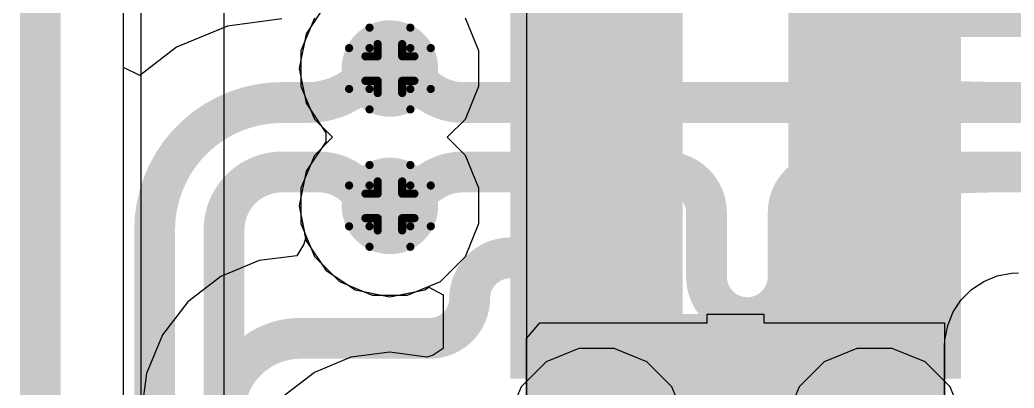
# Model space of a CAD drawing. Header units: inches. Extents: x 0 to 198, y 0 to 199.
# Drawn here: x -0.005 to 0.2385, y 1.3456 to 1.4357 of the extents above; entities that cross this region are included whole.
import ezdxf

# ---------------------------------------------------------------- set-up
doc = ezdxf.new("R2010")
doc.units = ezdxf.units.IN
doc.header["$MEASUREMENT"] = 0
for name, color, linetype in [('Board Outline', 216, 'Continuous'), ('Bottom Layer', 5, 'Continuous'), ('Drill Drawing', 1, 'Continuous'), ('Layer 1', 16, 'Continuous'), ('Layer 2', 76, 'Continuous'), ('Top Layer', 1, 'Continuous'), ('Top Paste', 8, 'Continuous'), ('Top Solder', 216, 'Continuous'), ('Via Holes', 16, 'Continuous')]:
    doc.layers.add(name, color=color, linetype=linetype)

# ---------------------------------------------------------------- blocks, each defined once
blk = doc.blocks.new('U263_163N_4BQC65_235')
at = {"layer": 'Top Layer'}
for points in [[(-0.0551179, 0.0169281), (-0.0551179, 0.0511801), (-0.0433069, 0.0511801), (-0.0433069, 0.0169281)], [(-0.0354339, 0.0169281), (-0.0354339, 0.0511801), (-0.0236229, 0.0511801), (-0.0236229, 0.0169281)], [(-0.0157479, 0.0169281), (-0.0157479, 0.0511801), (-0.003936899999999999, 0.0511801), (-0.003936900000000001, 0.0169281)], [(0.0039361, 0.0169281), (0.003936100000000001, 0.0511801), (0.0157471, 0.0511801), (0.0157471, 0.0169281)], [(0.0236221, 0.0169281), (0.0236221, 0.0511801), (0.0354331, 0.0511801), (0.0354331, 0.0169281)], [(-0.0433069, -0.0169299), (-0.0433069, -0.0511819), (-0.0551179, -0.0511819), (-0.0551179, -0.0169299)], [(-0.0236229, -0.0169299), (-0.0236229, -0.0511819), (-0.0354339, -0.0511819), (-0.0354339, -0.0169299)], [(-0.003936900000000001, -0.0169299), (-0.003936899999999999, -0.0511819), (-0.0157479, -0.0511819), (-0.0157479, -0.0169299)], [(0.0157471, -0.0169299), (0.0157471, -0.0511819), (0.003936100000000001, -0.0511819), (0.0039361, -0.0169299)], [(0.0354331, -0.0169299), (0.0354331, -0.0511819), (0.0236221, -0.0511819), (0.0236221, -0.0169299)]]:
    blk.add_hatch(color=1, dxfattribs=at).paths.add_polyline_path(points)
at = {"layer": 'Top Paste'}
for points in [[(-0.0551179, 0.0169281), (-0.0551179, 0.0511801), (-0.0433069, 0.0511801), (-0.0433069, 0.0169281)], [(-0.0354339, 0.0169281), (-0.0354339, 0.0511801), (-0.0236229, 0.0511801), (-0.0236229, 0.0169281)], [(-0.0157479, 0.0169281), (-0.0157479, 0.0511801), (-0.003936899999999999, 0.0511801), (-0.003936900000000001, 0.0169281)], [(0.0039361, 0.0169281), (0.003936100000000001, 0.0511801), (0.0157471, 0.0511801), (0.0157471, 0.0169281)], [(0.0236221, 0.0169281), (0.0236221, 0.0511801), (0.0354331, 0.0511801), (0.0354331, 0.0169281)], [(-0.0433069, -0.0169299), (-0.0433069, -0.0511819), (-0.0551179, -0.0511819), (-0.0551179, -0.0169299)], [(-0.0236229, -0.0169299), (-0.0236229, -0.0511819), (-0.0354339, -0.0511819), (-0.0354339, -0.0169299)], [(-0.003936900000000001, -0.0169299), (-0.003936899999999999, -0.0511819), (-0.0157479, -0.0511819), (-0.0157479, -0.0169299)], [(0.0157471, -0.0169299), (0.0157471, -0.0511819), (0.003936100000000001, -0.0511819), (0.0039361, -0.0169299)], [(0.0354331, -0.0169299), (0.0354331, -0.0511819), (0.0236221, -0.0511819), (0.0236221, -0.0169299)]]:
    blk.add_hatch(color=8, dxfattribs=at).paths.add_polyline_path(points)
at = {"layer": 'Top Solder'}
for points in [[(-0.0591179, 0.0129281), (-0.0591179, 0.0551801), (-0.0393069, 0.0551801), (-0.0393069, 0.0129281)], [(-0.0394339, 0.0129281), (-0.0394339, 0.0551801), (-0.0196229, 0.0551801), (-0.0196229, 0.0129281)], [(-0.0197479, 0.0129281), (-0.0197479, 0.0551801), (6.310000000000145e-05, 0.0551801), (6.309999999999854e-05, 0.0129281)], [(-6.390000000000146e-05, 0.0129281), (-6.389999999999854e-05, 0.0551801), (0.0197471, 0.0551801), (0.0197471, 0.0129281)], [(0.0196221, 0.0129281), (0.0196221, 0.0551801), (0.0394331, 0.0551801), (0.0394331, 0.0129281)], [(-0.0393069, -0.0129299), (-0.0393069, -0.0551819), (-0.0591179, -0.0551819), (-0.0591179, -0.0129299)], [(-0.0196229, -0.0129299), (-0.0196229, -0.0551819), (-0.0394339, -0.0551819), (-0.0394339, -0.0129299)], [(6.309999999999854e-05, -0.0129299), (6.310000000000145e-05, -0.0551819), (-0.0197479, -0.0551819), (-0.0197479, -0.0129299)], [(0.0197471, -0.0129299), (0.0197471, -0.0551819), (-6.389999999999854e-05, -0.0551819), (-6.390000000000146e-05, -0.0129299)], [(0.0394331, -0.0129299), (0.0394331, -0.0551819), (0.0196221, -0.0551819), (0.0196221, -0.0129299)]]:
    blk.add_hatch(color=216, dxfattribs=at).paths.add_polyline_path(points)

msp = doc.modelspace()

# ---------------------------------------------------------------- hatches: boundary and pattern name
at = {"layer": 'Bottom Layer'}
h = msp.add_hatch(color=5, dxfattribs=at)
edge = h.paths.add_edge_path()
edge.add_arc((0.0856356, 1.4238269), 0.011811, 0, 360)
h = msp.add_hatch(color=5, dxfattribs=at)
edge = h.paths.add_edge_path()
edge.add_arc((0.0856356, 1.3902049), 0.011811, 0, 360)
at = {"layer": 'Layer 1'}
h = msp.add_hatch(color=16, dxfattribs=at)
edge = h.paths.add_edge_path()
edge.add_arc((0.0856356, 1.4238269), 0.011811, 0, 360)
h = msp.add_hatch(color=16, dxfattribs=at)
edge = h.paths.add_edge_path()
edge.add_arc((0.0856356, 1.3902049), 0.011811, 0, 360)
at = {"layer": 'Layer 2'}
h = msp.add_hatch(color=76, dxfattribs=at)
edge = h.paths.add_edge_path()
edge.add_arc((0.0856356, 1.4238269), 0.011811, 0, 360)
h = msp.add_hatch(color=76, dxfattribs=at)
edge = h.paths.add_edge_path()
edge.add_arc((0.0856356, 1.3902049), 0.011811, 0, 360)
at = {"layer": 'Top Layer'}
h = msp.add_hatch(color=1, dxfattribs=at)
edge = h.paths.add_edge_path()
edge.add_arc((0.0856356, 1.4238269), 0.011811, 0, 360)
h = msp.add_hatch(color=1, dxfattribs=at)
edge = h.paths.add_edge_path()
edge.add_arc((0.0856356, 1.3902049), 0.011811, 0, 360)
msp.add_hatch(color=1, dxfattribs=at).paths.add_polyline_path([(0.2214637, 1.3637094), (0.1191017, 1.3637094), (0.1191017, 1.3327626), (0.2214637, 1.3327626)])
at = {"layer": 'Via Holes'}
h = msp.add_hatch(color=7, dxfattribs=at)
edge = h.paths.add_edge_path()
edge.add_arc((0.0856356, 1.4238269), 0.0059055, 0, 360)
h = msp.add_hatch(color=7, dxfattribs=at)
edge = h.paths.add_edge_path()
edge.add_arc((0.0856356, 1.3902049), 0.0059055, 0, 360)

# ---------------------------------------------------------------- linework, layer by layer
at = {"layer": 'Board Outline'}
msp.add_lwpolyline([(5e-07, 5e-07, 0.01, 0.01, 0), (5e-07, 4.7244099, 0.01, 0.01, 0)], format="xyseb", dxfattribs=at)
at = {"layer": 'Bottom Layer'}
for p, q in [((0.0203918, 1.4241217), (0.0203918, 3.2529191)), ((0.0591877, 1.4359576), (0.0458251, 1.4341984)), ((0.0458251, 1.4341984), (0.033373, 1.4290406)), ((0.033373, 1.4290406), (0.0243918, 1.4221491)), ((0.0243918, 1.4221491), (0.0203918, 1.4241217))]:
    msp.add_line(p, q, dxfattribs=at)
for points in [[(0.0793431, 1.4212204, 0.01, 0.01, -0.198912367379658), (0.0856356, 1.4238269, 0.01, 0.01, 0)], [(0.0856356, 1.4238269, 0.01, 0.01, -0.198912367379658), (0.0919281, 1.4212204, 0.01, 0.01, 0)], [(0.079343, 1.4212204, 0.01, 0.01, -0.198912367379658), (0.0655711, 1.4155159, 0.01, 0.01, 0)], [(0.0919282, 1.4212204, 0.01, 0.01, 0), (0.0934772, 1.4196714, 0.01, 0.01, 0)], [(0.1035095, 1.4155159, 0.01, 0.01, -0.198912367379658), (0.0934772, 1.4196714, 0.01, 0.01, 0)], [(0.028, 1.3843281, 0.01, 0.01, -0.4142135623730951), (0.0591878, 1.4155159, 0.01, 0.01, 0)], [(0.0591878, 1.4155159, 0.01, 0.01, 0), (0.0655711, 1.4155159, 0.01, 0.01, 0)], [(0.1035095, 1.4155159, 0.01, 0.01, 0), (0.2548016, 1.4155159, 0.01, 0.01, 0)], [(0.045, 1.3843281, 0.01, 0.01, -0.4142135623730951), (0.0591878, 1.3985159, 0.01, 0.01, 0)], [(0.0591878, 1.3985159, 0.01, 0.01, 0), (0.0682562, 1.3985159, 0.01, 0.01, 0)], [(0.0682562, 1.3985159, 0.01, 0.01, -0.198912367379658), (0.0774443, 1.39471, 0.01, 0.01, 0)], [(0.0934772, 1.3943604, 0.01, 0.01, -0.198912367379658), (0.1035095, 1.3985159, 0.01, 0.01, 0)], [(0.1035095, 1.3985159, 0.01, 0.01, 0), (0.1281661, 1.3985159, 0.01, 0.01, 0)], [(0.1281661, 1.3985159, 0.01, 0.01, 0), (0.1531666, 1.3985159, 0.01, 0.01, 0)], [(0.1531666, 1.3985159, 0.01, 0.01, -0.4142135623730951), (0.1631666, 1.3885159, 0.01, 0.01, 0)], [(0.1831666, 1.3885159, 0.01, 0.01, -0.4142135623730951), (0.1931666, 1.3985159, 0.01, 0.01, 0)], [(0.1931666, 1.3985159, 0.01, 0.01, 0), (0.2248343, 1.3985159, 0.01, 0.01, 0)], [(0.2248343, 1.3985159, 0.01, 0.01, 0), (0.2529497, 1.3985159, 0.01, 0.01, 0)], [(0.0774444, 1.39471, 0.01, 0.01, 0), (0.079343, 1.3928114, 0.01, 0.01, 0)], [(0.0856356, 1.3902049, 0.01, 0.01, -0.198912367379658), (0.0793431, 1.3928114, 0.01, 0.01, 0)], [(0.0919281, 1.3928114, 0.01, 0.01, -0.198912367379658), (0.0856356, 1.3902049, 0.01, 0.01, 0)], [(0.0919282, 1.3928114, 0.01, 0.01, 0), (0.0934772, 1.3943604, 0.01, 0.01, 0)], [(0.1631666, 1.3728596, 0.01, 0.01, 0), (0.1631666, 1.3885159, 0.01, 0.01, 0)], [(0.1831666, 1.3728596, 0.01, 0.01, 0), (0.1831666, 1.3885159, 0.01, 0.01, 0)], [(0.028, 1.1048985, 0.01, 0.01, 0), (0.028, 1.3843281, 0.01, 0.01, 0)], [(0.045, 1.1048985, 0.01, 0.01, 0), (0.045, 1.3843281, 0.01, 0.01, 0)], [(0.1831666, 1.3728596, 0.01, 0.01, -0.9999999999999999), (0.1631666, 1.3728596, 0.01, 0.01, 0)]]:
    msp.add_lwpolyline(points, format="xyseb", dxfattribs=at)
for points in [[(0.0831356, 1.4238269, 0.005, 0.005, 1), (0.0881356, 1.4238269, 0.005, 0.005, 1)], [(0.0831356, 1.4238269, 0.005, 0.005, 1), (0.0881356, 1.4238269, 0.005, 0.005, 1)], [(0.076843, 1.4212204, 0.005, 0.005, 1), (0.081843, 1.4212204, 0.005, 0.005, 1)], [(0.0768431, 1.4212204, 0.005, 0.005, 1), (0.0818431, 1.4212204, 0.005, 0.005, 1)], [(0.0894281, 1.4212204, 0.005, 0.005, 1), (0.0944281, 1.4212204, 0.005, 0.005, 1)], [(0.0894282, 1.4212204, 0.005, 0.005, 1), (0.0944282, 1.4212204, 0.005, 0.005, 1)], [(0.0909772, 1.4196714, 0.005, 0.005, 1), (0.0959772, 1.4196714, 0.005, 0.005, 1)], [(0.0909772, 1.4196714, 0.005, 0.005, 1), (0.0959772, 1.4196714, 0.005, 0.005, 1)], [(0.0566878, 1.4155159, 0.005, 0.005, 1), (0.0616878, 1.4155159, 0.005, 0.005, 1)], [(0.0566878, 1.4155159, 0.005, 0.005, 1), (0.0616878, 1.4155159, 0.005, 0.005, 1)], [(0.0630711, 1.4155159, 0.005, 0.005, 1), (0.0680711, 1.4155159, 0.005, 0.005, 1)], [(0.0630711, 1.4155159, 0.005, 0.005, 1), (0.0680711, 1.4155159, 0.005, 0.005, 1)], [(0.1010095, 1.4155159, 0.005, 0.005, 1), (0.1060095, 1.4155159, 0.005, 0.005, 1)], [(0.1010095, 1.4155159, 0.005, 0.005, 1), (0.1060095, 1.4155159, 0.005, 0.005, 1)], [(0.0566878, 1.3985159, 0.005, 0.005, 1), (0.0616878, 1.3985159, 0.005, 0.005, 1)], [(0.0566878, 1.3985159, 0.005, 0.005, 1), (0.0616878, 1.3985159, 0.005, 0.005, 1)], [(0.0657562, 1.3985159, 0.005, 0.005, 1), (0.0707562, 1.3985159, 0.005, 0.005, 1)], [(0.0657562, 1.3985159, 0.005, 0.005, 1), (0.0707562, 1.3985159, 0.005, 0.005, 1)], [(0.1010095, 1.3985159, 0.005, 0.005, 1), (0.1060095, 1.3985159, 0.005, 0.005, 1)], [(0.1010095, 1.3985159, 0.005, 0.005, 1), (0.1060095, 1.3985159, 0.005, 0.005, 1)], [(0.1256661, 1.3985159, 0.005, 0.005, 1), (0.1306661, 1.3985159, 0.005, 0.005, 1)], [(0.1256661, 1.3985159, 0.005, 0.005, 1), (0.1306661, 1.3985159, 0.005, 0.005, 1)], [(0.1506666, 1.3985159, 0.005, 0.005, 1), (0.1556666, 1.3985159, 0.005, 0.005, 1)], [(0.1506666, 1.3985159, 0.005, 0.005, 1), (0.1556666, 1.3985159, 0.005, 0.005, 1)], [(0.1906666, 1.3985159, 0.005, 0.005, 1), (0.1956666, 1.3985159, 0.005, 0.005, 1)], [(0.1906666, 1.3985159, 0.005, 0.005, 1), (0.1956666, 1.3985159, 0.005, 0.005, 1)], [(0.2223343, 1.3985159, 0.005, 0.005, 1), (0.2273343, 1.3985159, 0.005, 0.005, 1)], [(0.2223343, 1.3985159, 0.005, 0.005, 1), (0.2273343, 1.3985159, 0.005, 0.005, 1)], [(0.0749443, 1.39471, 0.005, 0.005, 1), (0.0799443, 1.39471, 0.005, 0.005, 1)], [(0.0749444, 1.39471, 0.005, 0.005, 1), (0.0799444, 1.39471, 0.005, 0.005, 1)], [(0.076843, 1.3928114, 0.005, 0.005, 1), (0.081843, 1.3928114, 0.005, 0.005, 1)], [(0.0768431, 1.3928114, 0.005, 0.005, 1), (0.0818431, 1.3928114, 0.005, 0.005, 1)], [(0.0894281, 1.3928114, 0.005, 0.005, 1), (0.0944281, 1.3928114, 0.005, 0.005, 1)], [(0.0894282, 1.3928114, 0.005, 0.005, 1), (0.0944282, 1.3928114, 0.005, 0.005, 1)], [(0.0909772, 1.3943604, 0.005, 0.005, 1), (0.0959772, 1.3943604, 0.005, 0.005, 1)], [(0.0909772, 1.3943604, 0.005, 0.005, 1), (0.0959772, 1.3943604, 0.005, 0.005, 1)], [(0.0831356, 1.3902049, 0.005, 0.005, 1), (0.0881356, 1.3902049, 0.005, 0.005, 1)], [(0.0831356, 1.3902049, 0.005, 0.005, 1), (0.0881356, 1.3902049, 0.005, 0.005, 1)], [(0.1606666, 1.3885159, 0.005, 0.005, 1), (0.1656666, 1.3885159, 0.005, 0.005, 1)], [(0.1606666, 1.3885159, 0.005, 0.005, 1), (0.1656666, 1.3885159, 0.005, 0.005, 1)], [(0.1806666, 1.3885159, 0.005, 0.005, 1), (0.1856666, 1.3885159, 0.005, 0.005, 1)], [(0.1806666, 1.3885159, 0.005, 0.005, 1), (0.1856666, 1.3885159, 0.005, 0.005, 1)], [(0.0255, 1.3843281, 0.005, 0.005, 1), (0.0305, 1.3843281, 0.005, 0.005, 1)], [(0.0255, 1.3843281, 0.005, 0.005, 1), (0.0305, 1.3843281, 0.005, 0.005, 1)], [(0.0425, 1.3843281, 0.005, 0.005, 1), (0.0475, 1.3843281, 0.005, 0.005, 1)], [(0.0425, 1.3843281, 0.005, 0.005, 1), (0.0475, 1.3843281, 0.005, 0.005, 1)], [(0.1606666, 1.3728596, 0.005, 0.005, 1), (0.1656666, 1.3728596, 0.005, 0.005, 1)], [(0.1606666, 1.3728596, 0.005, 0.005, 1), (0.1656666, 1.3728596, 0.005, 0.005, 1)], [(0.1806666, 1.3728596, 0.005, 0.005, 1), (0.1856666, 1.3728596, 0.005, 0.005, 1)], [(0.1806666, 1.3728596, 0.005, 0.005, 1), (0.1856666, 1.3728596, 0.005, 0.005, 1)]]:
    msp.add_lwpolyline(points, format="xyseb", close=True, dxfattribs=at)
at = {"layer": 'Drill Drawing'}
for points in [[(0.0806356, 1.4288269, 0.002, 0.002, 0), (0.0806356, 1.4338269, 0.002, 0.002, 0)], [(0.0806356, 1.4338269, 0.002, 0.002, 0), (0.0906356, 1.4338269, 0.002, 0.002, 0)], [(0.0906356, 1.4288269, 0.002, 0.002, 0), (0.0906356, 1.4338269, 0.002, 0.002, 0)], [(0.0756356, 1.4188269, 0.002, 0.002, 0), (0.0756356, 1.4288269, 0.002, 0.002, 0)], [(0.0756356, 1.4288269, 0.002, 0.002, 0), (0.0806356, 1.4288269, 0.002, 0.002, 0)], [(0.0826356, 1.4268269, 0.002, 0.002, 0), (0.0826356, 1.4298269, 0.002, 0.002, 0)], [(0.0826356, 1.4298269, 0.002, 0.002, 0), (0.0886356, 1.4298269, 0.002, 0.002, 0)], [(0.0886356, 1.4268269, 0.002, 0.002, 0), (0.0886356, 1.4298269, 0.002, 0.002, 0)], [(0.0906356, 1.4288269, 0.002, 0.002, 0), (0.0956356, 1.4288269, 0.002, 0.002, 0)], [(0.0956356, 1.4188269, 0.002, 0.002, 0), (0.0956356, 1.4288269, 0.002, 0.002, 0)], [(0.0796356, 1.4208269, 0.002, 0.002, 0), (0.0796356, 1.4268269, 0.002, 0.002, 0)], [(0.0796356, 1.4268269, 0.002, 0.002, 0), (0.0826356, 1.4268269, 0.002, 0.002, 0)], [(0.0886356, 1.4268269, 0.002, 0.002, 0), (0.0916356, 1.4268269, 0.002, 0.002, 0)], [(0.0916356, 1.4208269, 0.002, 0.002, 0), (0.0916356, 1.4268269, 0.002, 0.002, 0)], [(0.0756356, 1.4188269, 0.002, 0.002, 0), (0.0806356, 1.4188269, 0.002, 0.002, 0)], [(0.0796356, 1.4208269, 0.002, 0.002, 0), (0.0826356, 1.4208269, 0.002, 0.002, 0)], [(0.0806356, 1.4138269, 0.002, 0.002, 0), (0.0806356, 1.4188269, 0.002, 0.002, 0)], [(0.0826356, 1.4178269, 0.002, 0.002, 0), (0.0826356, 1.4208269, 0.002, 0.002, 0)], [(0.0886356, 1.4208269, 0.002, 0.002, 0), (0.0916356, 1.4208269, 0.002, 0.002, 0)], [(0.0886356, 1.4178269, 0.002, 0.002, 0), (0.0886356, 1.4208269, 0.002, 0.002, 0)], [(0.0906356, 1.4188269, 0.002, 0.002, 0), (0.0956356, 1.4188269, 0.002, 0.002, 0)], [(0.0906356, 1.4138269, 0.002, 0.002, 0), (0.0906356, 1.4188269, 0.002, 0.002, 0)], [(0.0826356, 1.4178269, 0.002, 0.002, 0), (0.0886356, 1.4178269, 0.002, 0.002, 0)], [(0.0806356, 1.4138269, 0.002, 0.002, 0), (0.0906356, 1.4138269, 0.002, 0.002, 0)], [(0.0806356, 1.3952049, 0.002, 0.002, 0), (0.0806356, 1.4002049, 0.002, 0.002, 0)], [(0.0806356, 1.4002049, 0.002, 0.002, 0), (0.0906356, 1.4002049, 0.002, 0.002, 0)], [(0.0906356, 1.3952049, 0.002, 0.002, 0), (0.0906356, 1.4002049, 0.002, 0.002, 0)], [(0.0756356, 1.3852049, 0.002, 0.002, 0), (0.0756356, 1.3952049, 0.002, 0.002, 0)], [(0.0756356, 1.3952049, 0.002, 0.002, 0), (0.0806356, 1.3952049, 0.002, 0.002, 0)], [(0.0826356, 1.3932049, 0.002, 0.002, 0), (0.0826356, 1.3962049, 0.002, 0.002, 0)], [(0.0826356, 1.3962049, 0.002, 0.002, 0), (0.0886356, 1.3962049, 0.002, 0.002, 0)], [(0.0886356, 1.3932049, 0.002, 0.002, 0), (0.0886356, 1.3962049, 0.002, 0.002, 0)], [(0.0906356, 1.3952049, 0.002, 0.002, 0), (0.0956356, 1.3952049, 0.002, 0.002, 0)], [(0.0956356, 1.3852049, 0.002, 0.002, 0), (0.0956356, 1.3952049, 0.002, 0.002, 0)], [(0.0796356, 1.3872049, 0.002, 0.002, 0), (0.0796356, 1.3932049, 0.002, 0.002, 0)], [(0.0796356, 1.3932049, 0.002, 0.002, 0), (0.0826356, 1.3932049, 0.002, 0.002, 0)], [(0.0886356, 1.3932049, 0.002, 0.002, 0), (0.0916356, 1.3932049, 0.002, 0.002, 0)], [(0.0916356, 1.3872049, 0.002, 0.002, 0), (0.0916356, 1.3932049, 0.002, 0.002, 0)], [(0.0796356, 1.3872049, 0.002, 0.002, 0), (0.0826356, 1.3872049, 0.002, 0.002, 0)], [(0.0826356, 1.3842049, 0.002, 0.002, 0), (0.0826356, 1.3872049, 0.002, 0.002, 0)], [(0.0886356, 1.3872049, 0.002, 0.002, 0), (0.0916356, 1.3872049, 0.002, 0.002, 0)], [(0.0886356, 1.3842049, 0.002, 0.002, 0), (0.0886356, 1.3872049, 0.002, 0.002, 0)], [(0.0756356, 1.3852049, 0.002, 0.002, 0), (0.0806356, 1.3852049, 0.002, 0.002, 0)], [(0.0806356, 1.3802049, 0.002, 0.002, 0), (0.0806356, 1.3852049, 0.002, 0.002, 0)], [(0.0906356, 1.3852049, 0.002, 0.002, 0), (0.0956356, 1.3852049, 0.002, 0.002, 0)], [(0.0906356, 1.3802049, 0.002, 0.002, 0), (0.0906356, 1.3852049, 0.002, 0.002, 0)], [(0.0826356, 1.3842049, 0.002, 0.002, 0), (0.0886356, 1.3842049, 0.002, 0.002, 0)], [(0.0806356, 1.3802049, 0.002, 0.002, 0), (0.0906356, 1.3802049, 0.002, 0.002, 0)]]:
    msp.add_lwpolyline(points, format="xyseb", dxfattribs=at)
for points in [[(0.0801356, 1.4338269, 0.001, 0.001, 1), (0.0811356, 1.4338269, 0.001, 0.001, 1)], [(0.0801356, 1.4338269, 0.001, 0.001, 1), (0.0811356, 1.4338269, 0.001, 0.001, 1)], [(0.0901356, 1.4338269, 0.001, 0.001, 1), (0.0911356, 1.4338269, 0.001, 0.001, 1)], [(0.0901356, 1.4338269, 0.001, 0.001, 1), (0.0911356, 1.4338269, 0.001, 0.001, 1)], [(0.0751356, 1.4288269, 0.001, 0.001, 1), (0.0761356, 1.4288269, 0.001, 0.001, 1)], [(0.0751356, 1.4288269, 0.001, 0.001, 1), (0.0761356, 1.4288269, 0.001, 0.001, 1)], [(0.0801356, 1.4288269, 0.001, 0.001, 1), (0.0811356, 1.4288269, 0.001, 0.001, 1)], [(0.0801356, 1.4288269, 0.001, 0.001, 1), (0.0811356, 1.4288269, 0.001, 0.001, 1)], [(0.0821356, 1.4298269, 0.001, 0.001, 1), (0.0831356, 1.4298269, 0.001, 0.001, 1)], [(0.0821356, 1.4298269, 0.001, 0.001, 1), (0.0831356, 1.4298269, 0.001, 0.001, 1)], [(0.0881356, 1.4298269, 0.001, 0.001, 1), (0.0891356, 1.4298269, 0.001, 0.001, 1)], [(0.0881356, 1.4298269, 0.001, 0.001, 1), (0.0891356, 1.4298269, 0.001, 0.001, 1)], [(0.0901356, 1.4288269, 0.001, 0.001, 1), (0.0911356, 1.4288269, 0.001, 0.001, 1)], [(0.0901356, 1.4288269, 0.001, 0.001, 1), (0.0911356, 1.4288269, 0.001, 0.001, 1)], [(0.0951356, 1.4288269, 0.001, 0.001, 1), (0.0961356, 1.4288269, 0.001, 0.001, 1)], [(0.0951356, 1.4288269, 0.001, 0.001, 1), (0.0961356, 1.4288269, 0.001, 0.001, 1)], [(0.0791356, 1.4268269, 0.001, 0.001, 1), (0.0801356, 1.4268269, 0.001, 0.001, 1)], [(0.0791356, 1.4268269, 0.001, 0.001, 1), (0.0801356, 1.4268269, 0.001, 0.001, 1)], [(0.0821356, 1.4268269, 0.001, 0.001, 1), (0.0831356, 1.4268269, 0.001, 0.001, 1)], [(0.0821356, 1.4268269, 0.001, 0.001, 1), (0.0831356, 1.4268269, 0.001, 0.001, 1)], [(0.0881356, 1.4268269, 0.001, 0.001, 1), (0.0891356, 1.4268269, 0.001, 0.001, 1)], [(0.0881356, 1.4268269, 0.001, 0.001, 1), (0.0891356, 1.4268269, 0.001, 0.001, 1)], [(0.0911356, 1.4268269, 0.001, 0.001, 1), (0.0921356, 1.4268269, 0.001, 0.001, 1)], [(0.0911356, 1.4268269, 0.001, 0.001, 1), (0.0921356, 1.4268269, 0.001, 0.001, 1)], [(0.0751356, 1.4188269, 0.001, 0.001, 1), (0.0761356, 1.4188269, 0.001, 0.001, 1)], [(0.0751356, 1.4188269, 0.001, 0.001, 1), (0.0761356, 1.4188269, 0.001, 0.001, 1)], [(0.0791356, 1.4208269, 0.001, 0.001, 1), (0.0801356, 1.4208269, 0.001, 0.001, 1)], [(0.0791356, 1.4208269, 0.001, 0.001, 1), (0.0801356, 1.4208269, 0.001, 0.001, 1)], [(0.0801356, 1.4188269, 0.001, 0.001, 1), (0.0811356, 1.4188269, 0.001, 0.001, 1)], [(0.0801356, 1.4188269, 0.001, 0.001, 1), (0.0811356, 1.4188269, 0.001, 0.001, 1)], [(0.0821356, 1.4208269, 0.001, 0.001, 1), (0.0831356, 1.4208269, 0.001, 0.001, 1)], [(0.0821356, 1.4208269, 0.001, 0.001, 1), (0.0831356, 1.4208269, 0.001, 0.001, 1)], [(0.0881356, 1.4208269, 0.001, 0.001, 1), (0.0891356, 1.4208269, 0.001, 0.001, 1)], [(0.0881356, 1.4208269, 0.001, 0.001, 1), (0.0891356, 1.4208269, 0.001, 0.001, 1)], [(0.0901356, 1.4188269, 0.001, 0.001, 1), (0.0911356, 1.4188269, 0.001, 0.001, 1)], [(0.0901356, 1.4188269, 0.001, 0.001, 1), (0.0911356, 1.4188269, 0.001, 0.001, 1)], [(0.0911356, 1.4208269, 0.001, 0.001, 1), (0.0921356, 1.4208269, 0.001, 0.001, 1)], [(0.0911356, 1.4208269, 0.001, 0.001, 1), (0.0921356, 1.4208269, 0.001, 0.001, 1)], [(0.0951356, 1.4188269, 0.001, 0.001, 1), (0.0961356, 1.4188269, 0.001, 0.001, 1)], [(0.0951356, 1.4188269, 0.001, 0.001, 1), (0.0961356, 1.4188269, 0.001, 0.001, 1)], [(0.0821356, 1.4178269, 0.001, 0.001, 1), (0.0831356, 1.4178269, 0.001, 0.001, 1)], [(0.0821356, 1.4178269, 0.001, 0.001, 1), (0.0831356, 1.4178269, 0.001, 0.001, 1)], [(0.0881356, 1.4178269, 0.001, 0.001, 1), (0.0891356, 1.4178269, 0.001, 0.001, 1)], [(0.0881356, 1.4178269, 0.001, 0.001, 1), (0.0891356, 1.4178269, 0.001, 0.001, 1)], [(0.0801356, 1.4138269, 0.001, 0.001, 1), (0.0811356, 1.4138269, 0.001, 0.001, 1)], [(0.0801356, 1.4138269, 0.001, 0.001, 1), (0.0811356, 1.4138269, 0.001, 0.001, 1)], [(0.0901356, 1.4138269, 0.001, 0.001, 1), (0.0911356, 1.4138269, 0.001, 0.001, 1)], [(0.0901356, 1.4138269, 0.001, 0.001, 1), (0.0911356, 1.4138269, 0.001, 0.001, 1)], [(0.0801356, 1.4002049, 0.001, 0.001, 1), (0.0811356, 1.4002049, 0.001, 0.001, 1)], [(0.0801356, 1.4002049, 0.001, 0.001, 1), (0.0811356, 1.4002049, 0.001, 0.001, 1)], [(0.0901356, 1.4002049, 0.001, 0.001, 1), (0.0911356, 1.4002049, 0.001, 0.001, 1)], [(0.0901356, 1.4002049, 0.001, 0.001, 1), (0.0911356, 1.4002049, 0.001, 0.001, 1)], [(0.0751356, 1.3952049, 0.001, 0.001, 1), (0.0761356, 1.3952049, 0.001, 0.001, 1)], [(0.0751356, 1.3952049, 0.001, 0.001, 1), (0.0761356, 1.3952049, 0.001, 0.001, 1)], [(0.0801356, 1.3952049, 0.001, 0.001, 1), (0.0811356, 1.3952049, 0.001, 0.001, 1)], [(0.0801356, 1.3952049, 0.001, 0.001, 1), (0.0811356, 1.3952049, 0.001, 0.001, 1)], [(0.0821356, 1.3962049, 0.001, 0.001, 1), (0.0831356, 1.3962049, 0.001, 0.001, 1)], [(0.0821356, 1.3962049, 0.001, 0.001, 1), (0.0831356, 1.3962049, 0.001, 0.001, 1)], [(0.0881356, 1.3962049, 0.001, 0.001, 1), (0.0891356, 1.3962049, 0.001, 0.001, 1)], [(0.0881356, 1.3962049, 0.001, 0.001, 1), (0.0891356, 1.3962049, 0.001, 0.001, 1)], [(0.0901356, 1.3952049, 0.001, 0.001, 1), (0.0911356, 1.3952049, 0.001, 0.001, 1)], [(0.0901356, 1.3952049, 0.001, 0.001, 1), (0.0911356, 1.3952049, 0.001, 0.001, 1)], [(0.0951356, 1.3952049, 0.001, 0.001, 1), (0.0961356, 1.3952049, 0.001, 0.001, 1)], [(0.0951356, 1.3952049, 0.001, 0.001, 1), (0.0961356, 1.3952049, 0.001, 0.001, 1)], [(0.0791356, 1.3932049, 0.001, 0.001, 1), (0.0801356, 1.3932049, 0.001, 0.001, 1)], [(0.0791356, 1.3932049, 0.001, 0.001, 1), (0.0801356, 1.3932049, 0.001, 0.001, 1)], [(0.0821356, 1.3932049, 0.001, 0.001, 1), (0.0831356, 1.3932049, 0.001, 0.001, 1)], [(0.0821356, 1.3932049, 0.001, 0.001, 1), (0.0831356, 1.3932049, 0.001, 0.001, 1)], [(0.0881356, 1.3932049, 0.001, 0.001, 1), (0.0891356, 1.3932049, 0.001, 0.001, 1)], [(0.0881356, 1.3932049, 0.001, 0.001, 1), (0.0891356, 1.3932049, 0.001, 0.001, 1)], [(0.0911356, 1.3932049, 0.001, 0.001, 1), (0.0921356, 1.3932049, 0.001, 0.001, 1)], [(0.0911356, 1.3932049, 0.001, 0.001, 1), (0.0921356, 1.3932049, 0.001, 0.001, 1)], [(0.0791356, 1.3872049, 0.001, 0.001, 1), (0.0801356, 1.3872049, 0.001, 0.001, 1)], [(0.0791356, 1.3872049, 0.001, 0.001, 1), (0.0801356, 1.3872049, 0.001, 0.001, 1)], [(0.0821356, 1.3872049, 0.001, 0.001, 1), (0.0831356, 1.3872049, 0.001, 0.001, 1)], [(0.0821356, 1.3872049, 0.001, 0.001, 1), (0.0831356, 1.3872049, 0.001, 0.001, 1)], [(0.0881356, 1.3872049, 0.001, 0.001, 1), (0.0891356, 1.3872049, 0.001, 0.001, 1)], [(0.0881356, 1.3872049, 0.001, 0.001, 1), (0.0891356, 1.3872049, 0.001, 0.001, 1)], [(0.0911356, 1.3872049, 0.001, 0.001, 1), (0.0921356, 1.3872049, 0.001, 0.001, 1)], [(0.0911356, 1.3872049, 0.001, 0.001, 1), (0.0921356, 1.3872049, 0.001, 0.001, 1)], [(0.0751356, 1.3852049, 0.001, 0.001, 1), (0.0761356, 1.3852049, 0.001, 0.001, 1)], [(0.0751356, 1.3852049, 0.001, 0.001, 1), (0.0761356, 1.3852049, 0.001, 0.001, 1)], [(0.0801356, 1.3852049, 0.001, 0.001, 1), (0.0811356, 1.3852049, 0.001, 0.001, 1)], [(0.0801356, 1.3852049, 0.001, 0.001, 1), (0.0811356, 1.3852049, 0.001, 0.001, 1)], [(0.0901356, 1.3852049, 0.001, 0.001, 1), (0.0911356, 1.3852049, 0.001, 0.001, 1)], [(0.0901356, 1.3852049, 0.001, 0.001, 1), (0.0911356, 1.3852049, 0.001, 0.001, 1)], [(0.0951356, 1.3852049, 0.001, 0.001, 1), (0.0961356, 1.3852049, 0.001, 0.001, 1)], [(0.0951356, 1.3852049, 0.001, 0.001, 1), (0.0961356, 1.3852049, 0.001, 0.001, 1)], [(0.0821356, 1.3842049, 0.001, 0.001, 1), (0.0831356, 1.3842049, 0.001, 0.001, 1)], [(0.0821356, 1.3842049, 0.001, 0.001, 1), (0.0831356, 1.3842049, 0.001, 0.001, 1)], [(0.0881356, 1.3842049, 0.001, 0.001, 1), (0.0891356, 1.3842049, 0.001, 0.001, 1)], [(0.0881356, 1.3842049, 0.001, 0.001, 1), (0.0891356, 1.3842049, 0.001, 0.001, 1)], [(0.0801356, 1.3802049, 0.001, 0.001, 1), (0.0811356, 1.3802049, 0.001, 0.001, 1)], [(0.0801356, 1.3802049, 0.001, 0.001, 1), (0.0811356, 1.3802049, 0.001, 0.001, 1)], [(0.0901356, 1.3802049, 0.001, 0.001, 1), (0.0911356, 1.3802049, 0.001, 0.001, 1)], [(0.0901356, 1.3802049, 0.001, 0.001, 1), (0.0911356, 1.3802049, 0.001, 0.001, 1)]]:
    msp.add_lwpolyline(points, format="xyseb", close=True, dxfattribs=at)
at = {"layer": 'Layer 1'}
for p, q in [((0.0203918, 0.3369089), (0.0203918, 4.385578)), ((0.0246082, 1.521018), (0.0246082, 1.2922953)), ((0.045, 1.2922953), (0.045, 1.521018)), ((0.0671451, 1.4361818), (0.0638246, 1.4281654)), ((0.1074466, 1.4281654), (0.1041261, 1.4361818)), ((0.0638246, 1.4281654), (0.0638246, 1.4194884)), ((0.1074466, 1.4194884), (0.1074466, 1.4281654)), ((0.0638246, 1.4194884), (0.0671451, 1.411472)), ((0.1041261, 1.411472), (0.1074466, 1.4194884)), ((0.0671451, 1.411472), (0.0716012, 1.4070159)), ((0.09967, 1.4070159), (0.1041261, 1.411472)), ((0.0716012, 1.4070159), (0.0671451, 1.4025598)), ((0.1041261, 1.4025598), (0.09967, 1.4070159)), ((0.0671451, 1.4025598), (0.0638246, 1.3945434)), ((0.1074466, 1.3945434), (0.1041261, 1.4025598)), ((0.0638246, 1.3945434), (0.0638246, 1.3858664)), ((0.1074466, 1.3858664), (0.1074466, 1.3945434)), ((0.0638246, 1.3858664), (0.0671451, 1.37785)), ((0.1041261, 1.37785), (0.1074466, 1.3858664)), ((0.0671451, 1.37785), (0.0732807, 1.3717144)), ((0.0979905, 1.3717144), (0.1041261, 1.37785)), ((0.0732807, 1.3717144), (0.0812971, 1.3683939)), ((0.0899741, 1.3683939), (0.0979905, 1.3717144)), ((0.0812971, 1.3683939), (0.0899741, 1.3683939)), ((0.1318891, 1.3553389), (0.1238727, 1.3520184)), ((0.1405661, 1.3553389), (0.1318891, 1.3553389)), ((0.1485825, 1.3520184), (0.1405661, 1.3553389)), ((0.1999991, 1.3553389), (0.1919827, 1.3520184)), ((0.2086761, 1.3553389), (0.1999991, 1.3553389)), ((0.2166925, 1.3520184), (0.2086761, 1.3553389)), ((0.1238727, 1.3520184), (0.1177371, 1.3458828)), ((0.1547181, 1.3458828), (0.1485825, 1.3520184)), ((0.1919827, 1.3520184), (0.1858471, 1.3458828)), ((0.2228281, 1.3458828), (0.2166925, 1.3520184)), ((0.1177371, 1.3458828), (0.1144166, 1.3378664)), ((0.1580386, 1.3378664), (0.1547181, 1.3458828)), ((0.1858471, 1.3458828), (0.1825266, 1.3378664)), ((0.2261486, 1.3378664), (0.2228281, 1.3458828))]:
    msp.add_line(p, q, dxfattribs=at)
at = {"layer": 'Layer 2'}
for p, q in [((0.0203918, 0.3369089), (0.0203918, 2.3877488)), ((0.1191017, 1.4794566), (0.1191017, 1.3295198)), ((0.0699107, 1.4395518), (0.0650901, 1.4323371)), ((0.0650901, 1.4323371), (0.0633973, 1.4238269)), ((0.0633973, 1.4238269), (0.0650901, 1.4153167)), ((0.0650901, 1.4153167), (0.0699107, 1.4081021)), ((0.0699107, 1.4081021), (0.0699107, 1.4059297)), ((0.0699107, 1.4059297), (0.0650901, 1.3987151)), ((0.0650901, 1.3987151), (0.0633973, 1.3902049)), ((0.0633973, 1.3902049), (0.0650901, 1.3816947)), ((0.0650901, 1.3816947), (0.0699107, 1.37448)), ((0.0699107, 1.37448), (0.0771254, 1.3696594)), ((0.2343467, 1.3730579), (0.2378369, 1.3737521)), ((0.2378369, 1.3737521), (0.2396162, 1.3738397)), ((0.2281003, 1.3697191), (0.2310591, 1.3716961)), ((0.2310591, 1.3716961), (0.2343467, 1.3730579)), ((0.0771254, 1.3696594), (0.0856356, 1.3679666)), ((0.0856356, 1.3679666), (0.0941458, 1.3696594)), ((0.0941458, 1.3696594), (0.0951822, 1.3703519)), ((0.0951822, 1.3703519), (0.0987099, 1.3684662)), ((0.2255841, 1.3672029), (0.2281003, 1.3697191)), ((0.0987099, 1.3684662), (0.0987099, 1.3553071)), ((0.2236071, 1.3642441), (0.2255841, 1.3672029)), ((0.2222453, 1.3609565), (0.2236071, 1.3642441)), ((0.2215511, 1.3574664), (0.2222453, 1.3609565)), ((0.2214637, 1.3556872), (0.2215511, 1.3574664)), ((0.0856356, 1.354419), (0.0760671, 1.3531593)), ((0.0947098, 1.3532244), (0.0856356, 1.354419)), ((0.0987099, 1.3553071), (0.0962392, 1.3536562)), ((0.2214637, 1.3297556), (0.2214637, 1.3556872)), ((0.0760671, 1.3531593), (0.0671507, 1.349466)), ((0.0962392, 1.3536562), (0.0947098, 1.3532244)), ((0.0671507, 1.349466), (0.059494, 1.3435908))]:
    msp.add_line(p, q, dxfattribs=at)
at = {"layer": 'Top Layer'}
for p, q in [((0.0203918, 0.3369089), (0.0203918, 4.385578)), ((0.0699107, 1.4395518), (0.0650901, 1.4323371)), ((0.0650901, 1.4323371), (0.0633973, 1.4238269)), ((0.0633973, 1.4238269), (0.0650901, 1.4153167)), ((0.0650901, 1.4153167), (0.0699107, 1.4081021)), ((0.0699107, 1.4081021), (0.0699107, 1.4059297)), ((0.0699107, 1.4059297), (0.0650901, 1.3987151)), ((0.0650901, 1.3987151), (0.0633973, 1.3902049)), ((0.0633973, 1.3902049), (0.0649904, 1.3821958)), ((0.0645569, 1.3808109), (0.0628417, 1.3780247)), ((0.0649904, 1.3821958), (0.0645569, 1.3808109)), ((0.0535981, 1.3768078), (0.0441836, 1.3729082)), ((0.0628417, 1.3780247), (0.0535981, 1.3768078)), ((0.0441836, 1.3729082), (0.0360991, 1.3667048)), ((0.0360991, 1.3667048), (0.0298957, 1.3586203)), ((0.1633536, 1.3615824), (0.1633536, 1.3637094)), ((0.1633536, 1.3637094), (0.1772116, 1.3637094)), ((0.1772116, 1.3637094), (0.1772116, 1.3615824)), ((0.1191016, 1.3577309), (0.1223549, 1.3615824)), ((0.1223549, 1.3615824), (0.1633536, 1.3615824)), ((0.1772116, 1.3615824), (0.2214637, 1.3615824)), ((0.2214637, 1.3615824), (0.2214637, 1.3302868)), ((0.0298957, 1.3586203), (0.0259961, 1.3492058)), ((0.1191017, 1.3281815), (0.1191016, 1.3577309)), ((0.0259961, 1.3492058), (0.0247791, 1.3399621))]:
    msp.add_line(p, q, dxfattribs=at)
for points in [[(0.2043376, 1.4365439, 0.01, 0.01, 0), (0.3119541, 1.4365439, 0.01, 0.01, 0)], [(0.0856356, 1.4238269, 0.01, 0.01, -0.198912367379658), (0.0919281, 1.4212204, 0.01, 0.01, 0)], [(0.0919282, 1.4212204, 0.01, 0.01, 0), (0.0934772, 1.4196714, 0.01, 0.01, 0)], [(0.1035095, 1.4155159, 0.01, 0.01, -0.198912367379658), (0.0934772, 1.4196714, 0.01, 0.01, 0)], [(0.1035095, 1.4155159, 0.01, 0.01, 0), (0.1212368, 1.4155159, 0.01, 0.01, 0)], [(0.1222906, 1.4159524, 0.01, 0.01, -0.198912367379658), (0.1212368, 1.4155159, 0.01, 0.01, 0)], [(0.1222906, 1.4159524, 0.01, 0.01, 0), (0.1340415, 1.4159524, 0.01, 0.01, 0)], [(0.1362276, 1.4168579, 0.01, 0.01, -0.198912367379658), (0.1340415, 1.4159524, 0.01, 0.01, 0)], [(0.2043376, 1.4168579, 0.01, 0.01, 0), (0.2164636, 1.4159524, 0.01, 0.01, 0)], [(0.2164636, 1.4159524, 0.01, 0.01, 0), (0.2332493, 1.4155182, 0.01, 0.01, 0)], [(0.2334656, 1.4155159, 0.01, 0.01, -0.00540795307315812), (0.2332493, 1.4155182, 0.01, 0.01, 0)], [(0.2334656, 1.4155159, 0.01, 0.01, 0), (0.3033984, 1.4155159, 0.01, 0.01, 0)], [(0.0934772, 1.3943604, 0.01, 0.01, -0.198912367379658), (0.1035095, 1.3985159, 0.01, 0.01, 0)], [(0.1035095, 1.3985159, 0.01, 0.01, 0), (0.1212368, 1.3985159, 0.01, 0.01, 0)], [(0.1212368, 1.3985159, 0.01, 0.01, -0.198912367379658), (0.1222906, 1.3980794, 0.01, 0.01, 0)], [(0.1222906, 1.3980794, 0.01, 0.01, 0), (0.1340415, 1.3980794, 0.01, 0.01, 0)], [(0.1340415, 1.3980794, 0.01, 0.01, -0.198912367379658), (0.1362276, 1.3971739, 0.01, 0.01, 0)], [(0.2043376, 1.3971739, 0.01, 0.01, 0), (0.2164636, 1.3980794, 0.01, 0.01, 0)], [(0.2164636, 1.3980794, 0.01, 0.01, 0), (0.2332049, 1.3985125, 0.01, 0.01, 0)], [(0.2332049, 1.3985125, 0.01, 0.01, 0), (0.2332123, 1.3985127, 0.01, 0.01, 0)], [(0.2332049, 1.3985125, 0.01, 0.01, -0.0001850673328246769), (0.2332123, 1.3985127, 0.01, 0.01, 0)], [(0.2332123, 1.3985127, 0.01, 0.01, -0.006333185818400107), (0.2334656, 1.3985159, 0.01, 0.01, 0)], [(0.2334656, 1.3985159, 0.01, 0.01, 0), (0.3033984, 1.3985159, 0.01, 0.01, 0)], [(0.0919281, 1.3928114, 0.01, 0.01, -0.198912367379658), (0.0856356, 1.3902049, 0.01, 0.01, 0)], [(0.0919282, 1.3928114, 0.01, 0.01, 0), (0.0934772, 1.3943604, 0.01, 0.01, 0)], [(0.1051656, 1.3675679, 0.01, 0.01, -0.4142135623730951), (0.1150856, 1.3774879, 0.01, 0.01, 0)], [(0.1150856, 1.3774879, 0.01, 0.01, 0), (0.1362276, 1.3774879, 0.01, 0.01, 0)], [(0.1051656, 1.3675679, 0.01, 0.01, -0.4142135623730951), (0.0954016, 1.3578039, 0.01, 0.01, 0)], [(0.045, 1.3391027, 0.01, 0.01, -0.4142135623730951), (0.0637012, 1.3578039, 0.01, 0.01, 0)], [(0.0637012, 1.3578039, 0.01, 0.01, 0), (0.0954016, 1.3578039, 0.01, 0.01, 0)]]:
    msp.add_lwpolyline(points, format="xyseb", dxfattribs=at)
for points in [[(0.2018376, 1.4365439, 0.005, 0.005, 1), (0.2068376, 1.4365439, 0.005, 0.005, 1)], [(0.0831356, 1.4238269, 0.005, 0.005, 1), (0.0881356, 1.4238269, 0.005, 0.005, 1)], [(0.0894281, 1.4212204, 0.005, 0.005, 1), (0.0944281, 1.4212204, 0.005, 0.005, 1)], [(0.0894282, 1.4212204, 0.005, 0.005, 1), (0.0944282, 1.4212204, 0.005, 0.005, 1)], [(0.0909772, 1.4196714, 0.005, 0.005, 1), (0.0959772, 1.4196714, 0.005, 0.005, 1)], [(0.0909772, 1.4196714, 0.005, 0.005, 1), (0.0959772, 1.4196714, 0.005, 0.005, 1)], [(0.1010095, 1.4155159, 0.005, 0.005, 1), (0.1060095, 1.4155159, 0.005, 0.005, 1)], [(0.1010095, 1.4155159, 0.005, 0.005, 1), (0.1060095, 1.4155159, 0.005, 0.005, 1)], [(0.1187368, 1.4155159, 0.005, 0.005, 1), (0.1237368, 1.4155159, 0.005, 0.005, 1)], [(0.1187368, 1.4155159, 0.005, 0.005, 1), (0.1237368, 1.4155159, 0.005, 0.005, 1)], [(0.1197906, 1.4159524, 0.005, 0.005, 1), (0.1247906, 1.4159524, 0.005, 0.005, 1)], [(0.1197906, 1.4159524, 0.005, 0.005, 1), (0.1247906, 1.4159524, 0.005, 0.005, 1)], [(0.1315415, 1.4159524, 0.005, 0.005, 1), (0.1365415, 1.4159524, 0.005, 0.005, 1)], [(0.1315415, 1.4159524, 0.005, 0.005, 1), (0.1365415, 1.4159524, 0.005, 0.005, 1)], [(0.1337276, 1.4168579, 0.005, 0.005, 1), (0.1387276, 1.4168579, 0.005, 0.005, 1)], [(0.2018376, 1.4168579, 0.005, 0.005, 1), (0.2068376, 1.4168579, 0.005, 0.005, 1)], [(0.2139636, 1.4159524, 0.005, 0.005, 1), (0.2189636, 1.4159524, 0.005, 0.005, 1)], [(0.2139636, 1.4159524, 0.005, 0.005, 1), (0.2189636, 1.4159524, 0.005, 0.005, 1)], [(0.2307493, 1.4155182, 0.005, 0.005, 1), (0.2357493, 1.4155182, 0.005, 0.005, 1)], [(0.2307493, 1.4155182, 0.005, 0.005, 1), (0.2357493, 1.4155182, 0.005, 0.005, 1)], [(0.2309656, 1.4155159, 0.005, 0.005, 1), (0.2359656, 1.4155159, 0.005, 0.005, 1)], [(0.2309656, 1.4155159, 0.005, 0.005, 1), (0.2359656, 1.4155159, 0.005, 0.005, 1)], [(0.1010095, 1.3985159, 0.005, 0.005, 1), (0.1060095, 1.3985159, 0.005, 0.005, 1)], [(0.1010095, 1.3985159, 0.005, 0.005, 1), (0.1060095, 1.3985159, 0.005, 0.005, 1)], [(0.1187368, 1.3985159, 0.005, 0.005, 1), (0.1237368, 1.3985159, 0.005, 0.005, 1)], [(0.1187368, 1.3985159, 0.005, 0.005, 1), (0.1237368, 1.3985159, 0.005, 0.005, 1)], [(0.1197906, 1.3980794, 0.005, 0.005, 1), (0.1247906, 1.3980794, 0.005, 0.005, 1)], [(0.1197906, 1.3980794, 0.005, 0.005, 1), (0.1247906, 1.3980794, 0.005, 0.005, 1)], [(0.1315415, 1.3980794, 0.005, 0.005, 1), (0.1365415, 1.3980794, 0.005, 0.005, 1)], [(0.1315415, 1.3980794, 0.005, 0.005, 1), (0.1365415, 1.3980794, 0.005, 0.005, 1)], [(0.2139636, 1.3980794, 0.005, 0.005, 1), (0.2189636, 1.3980794, 0.005, 0.005, 1)], [(0.2139636, 1.3980794, 0.005, 0.005, 1), (0.2189636, 1.3980794, 0.005, 0.005, 1)], [(0.2307049, 1.3985125, 0.005, 0.005, 1), (0.2357049, 1.3985125, 0.005, 0.005, 1)], [(0.2307049, 1.3985125, 0.005, 0.005, 1), (0.2357049, 1.3985125, 0.005, 0.005, 1)], [(0.2307049, 1.3985125, 0.005, 0.005, 1), (0.2357049, 1.3985125, 0.005, 0.005, 1)], [(0.2307123, 1.3985127, 0.005, 0.005, 1), (0.2357123, 1.3985127, 0.005, 0.005, 1)], [(0.2307123, 1.3985127, 0.005, 0.005, 1), (0.2357123, 1.3985127, 0.005, 0.005, 1)], [(0.2307123, 1.3985127, 0.005, 0.005, 1), (0.2357123, 1.3985127, 0.005, 0.005, 1)], [(0.2309656, 1.3985159, 0.005, 0.005, 1), (0.2359656, 1.3985159, 0.005, 0.005, 1)], [(0.2309656, 1.3985159, 0.005, 0.005, 1), (0.2359656, 1.3985159, 0.005, 0.005, 1)], [(0.1337276, 1.3971739, 0.005, 0.005, 1), (0.1387276, 1.3971739, 0.005, 0.005, 1)], [(0.2018376, 1.3971739, 0.005, 0.005, 1), (0.2068376, 1.3971739, 0.005, 0.005, 1)], [(0.0894281, 1.3928114, 0.005, 0.005, 1), (0.0944281, 1.3928114, 0.005, 0.005, 1)], [(0.0894282, 1.3928114, 0.005, 0.005, 1), (0.0944282, 1.3928114, 0.005, 0.005, 1)], [(0.0909772, 1.3943604, 0.005, 0.005, 1), (0.0959772, 1.3943604, 0.005, 0.005, 1)], [(0.0909772, 1.3943604, 0.005, 0.005, 1), (0.0959772, 1.3943604, 0.005, 0.005, 1)], [(0.0831356, 1.3902049, 0.005, 0.005, 1), (0.0881356, 1.3902049, 0.005, 0.005, 1)], [(0.1125856, 1.3774879, 0.005, 0.005, 1), (0.1175856, 1.3774879, 0.005, 0.005, 1)], [(0.1125856, 1.3774879, 0.005, 0.005, 1), (0.1175856, 1.3774879, 0.005, 0.005, 1)], [(0.1337276, 1.3774879, 0.005, 0.005, 1), (0.1387276, 1.3774879, 0.005, 0.005, 1)], [(0.1026656, 1.3675679, 0.005, 0.005, 1), (0.1076656, 1.3675679, 0.005, 0.005, 1)], [(0.1026656, 1.3675679, 0.005, 0.005, 1), (0.1076656, 1.3675679, 0.005, 0.005, 1)], [(0.0612012, 1.3578039, 0.005, 0.005, 1), (0.0662012, 1.3578039, 0.005, 0.005, 1)], [(0.0612012, 1.3578039, 0.005, 0.005, 1), (0.0662012, 1.3578039, 0.005, 0.005, 1)], [(0.0929016, 1.3578039, 0.005, 0.005, 1), (0.0979016, 1.3578039, 0.005, 0.005, 1)], [(0.0929016, 1.3578039, 0.005, 0.005, 1), (0.0979016, 1.3578039, 0.005, 0.005, 1)]]:
    msp.add_lwpolyline(points, format="xyseb", close=True, dxfattribs=at)

# ---------------------------------------------------------------- block references
at = {"rotation": 90}
msp.add_blockref('U263_163N_4BQC65_235', (0.1702817, 1.4070163), dxfattribs=at)

doc.saveas('drawing.dxf')
